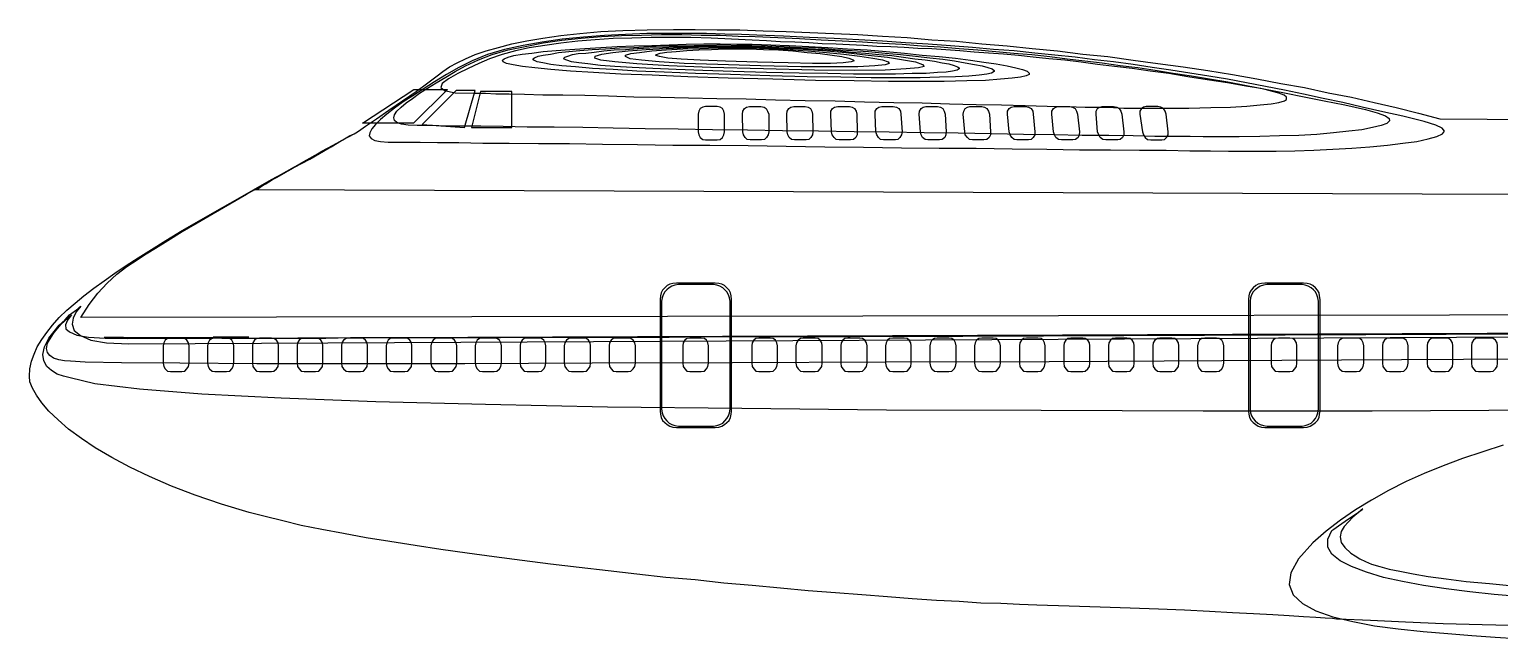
# Model space of a CAD drawing. Extents: x 526 to 2267, y -112 to 246.
# Drawn here: x 812.8 to 885.4, y 16.3 to 46.4 of the extents above; entities that cross this region are included whole.
import ezdxf

# ---------------------------------------------------------------- set-up
doc = ezdxf.new("R2010")
doc.units = 0
doc.header["$MEASUREMENT"] = 0
doc.layers.get('0').update_dxf_attribs({"linetype": 'CONTINUOUS'})

msp = doc.modelspace()

# ---------------------------------------------------------------- linework, layer by layer
at = {"linetype": 'Continuous'}
for points in [[(886.527, 16.933), (884.494, 16.984), (882.563, 17.035), (880.708, 17.111), (878.98, 17.187), (877.379, 17.263), (877.303, 17.263), (877.1, 17.289), (876.744, 17.314), (876.287, 17.339), (875.677, 17.365), (874.965, 17.416), (874.152, 17.467), (873.212, 17.517), (872.17, 17.568), (871.027, 17.644), (869.807, 17.695), (868.511, 17.746), (867.114, 17.797), (865.64, 17.848), (864.115, 17.898), (862.514, 17.949), (861.65, 17.975), (860.736, 18.026), (859.745, 18.051), (858.677, 18.127), (857.559, 18.178), (856.365, 18.254), (855.145, 18.356), (853.875, 18.457), (852.579, 18.559), (851.232, 18.661), (849.86, 18.788), (848.463, 18.915), (847.065, 19.042), (845.642, 19.194), (844.194, 19.321), (842.771, 19.474), (841.348, 19.652), (839.925, 19.804), (838.502, 19.982), (837.104, 20.16), (835.732, 20.338), (834.386, 20.516), (833.09, 20.694), (831.819, 20.897), (830.574, 21.1), (829.405, 21.278), (828.287, 21.481), (827.22, 21.685), (826.204, 21.888), (825.289, 22.117), (824.425, 22.32), (823.637, 22.523), (822.265, 22.93), (820.969, 23.387), (819.8, 23.819), (818.708, 24.302), (817.742, 24.759), (816.853, 25.242), (816.04, 25.725), (815.353, 26.182), (814.718, 26.64), (814.21, 27.097), (813.753, 27.529), (813.397, 27.935), (813.143, 28.317), (812.939, 28.672), (812.812, 28.977), (812.787, 29.257), (812.812, 29.612), (812.889, 29.994), (813.016, 30.349), (813.168, 30.705), (813.397, 31.061), (813.651, 31.417), (813.93, 31.772), (814.261, 32.153), (814.642, 32.509), (815.049, 32.865), (815.48, 33.221), (815.963, 33.602), (816.471, 33.958), (817.005, 34.339), (817.564, 34.72), (818.149, 35.101), (818.809, 35.508), (819.521, 35.965), (820.334, 36.448), (821.172, 36.931), (822.062, 37.439), (822.951, 37.947), (823.84, 38.455), (824.73, 38.963), (825.568, 39.421), (826.331, 39.853), (827.042, 40.259), (827.677, 40.59), (828.185, 40.895), (828.567, 41.098), (828.821, 41.225), (828.897, 41.276), (829.024, 41.352), (829.38, 41.606), (829.913, 41.962), (830.523, 42.394), (831.209, 42.851), (831.87, 43.307), (832.454, 43.739), (832.912, 44.095), (833.191, 44.298), (833.522, 44.527), (833.903, 44.73), (834.309, 44.934), (834.792, 45.137), (835.326, 45.315), (835.936, 45.493), (836.596, 45.671), (837.333, 45.823), (838.121, 45.95), (839.01, 46.077), (839.95, 46.179), (840.992, 46.28), (842.085, 46.331), (843.279, 46.357), (844.575, 46.382), (845.642, 46.382), (846.735, 46.357), (847.853, 46.357), (848.996, 46.306), (850.14, 46.28), (851.309, 46.23), (852.477, 46.179), (853.672, 46.128), (854.891, 46.052), (856.111, 45.976), (857.331, 45.874), (858.55, 45.798), (859.796, 45.671), (861.041, 45.569), (862.286, 45.442), (863.531, 45.315), (864.776, 45.162), (866.021, 45.035), (867.266, 44.857), (868.486, 44.705), (869.731, 44.527), (870.951, 44.349), (872.17, 44.146), (873.364, 43.943), (874.559, 43.714), (875.728, 43.511), (876.896, 43.257), (878.04, 43.028), (879.158, 42.775), (880.251, 42.521), (881.343, 42.241), (882.41, 41.962), (982.675, 41.256)], [(815.328, 32.153), (815.735, 32.789), (816.167, 33.348), (816.624, 33.856), (817.107, 34.288), (817.59, 34.669), (818.098, 34.999), (818.555, 35.304), (819.012, 35.584), (819.622, 35.965), (820.334, 36.397), (821.071, 36.829), (821.858, 37.286), (822.672, 37.769), (823.51, 38.252), (824.323, 38.709), (825.111, 39.167), (825.873, 39.599), (826.585, 39.98), (827.22, 40.361), (827.779, 40.666), (828.262, 40.92), (828.592, 41.123), (828.821, 41.225), (828.897, 41.276), (829.024, 41.352), (829.38, 41.606), (829.913, 41.962), (830.523, 42.394), (831.209, 42.851), (831.87, 43.307), (832.454, 43.739), (832.912, 44.095), (833.191, 44.298), (833.522, 44.527), (833.903, 44.73), (834.309, 44.934), (834.792, 45.137), (835.326, 45.315), (835.936, 45.493), (836.596, 45.671), (837.333, 45.823), (838.121, 45.95), (839.01, 46.077), (839.95, 46.179), (840.992, 46.28), (842.085, 46.331), (843.279, 46.357), (844.575, 46.382), (845.642, 46.382), (846.735, 46.357), (847.853, 46.357), (848.996, 46.306), (850.14, 46.28), (851.309, 46.23), (852.477, 46.179), (853.672, 46.128), (854.891, 46.052), (856.111, 45.976), (857.331, 45.874), (858.55, 45.798), (859.796, 45.671), (861.041, 45.569), (862.286, 45.442), (863.531, 45.315), (864.776, 45.162), (866.021, 45.035), (867.266, 44.857), (868.486, 44.705), (869.731, 44.527), (870.951, 44.349), (872.17, 44.146), (873.364, 43.943), (874.559, 43.714), (875.728, 43.511), (876.896, 43.257), (878.04, 43.028), (879.158, 42.775), (880.251, 42.521), (881.343, 42.241), (882.41, 41.962), (982.675, 41.256)], [(823.917, 38.455), (823.993, 38.481), (824.094, 38.531), (824.196, 38.608), (824.323, 38.684), (824.45, 38.76), (824.603, 38.862), (824.781, 38.963), (825.009, 39.09), (825.873, 39.573), (826.635, 39.98), (827.296, 40.361), (827.855, 40.691), (828.287, 40.945), (828.617, 41.123), (828.821, 41.225), (828.897, 41.276), (829.024, 41.352), (829.38, 41.606), (829.913, 41.962), (830.523, 42.394), (831.209, 42.851), (831.87, 43.307), (832.454, 43.739), (832.912, 44.095), (833.191, 44.298), (833.522, 44.527), (833.903, 44.73), (834.309, 44.934), (834.792, 45.137), (835.326, 45.315), (835.936, 45.493), (836.596, 45.671), (837.333, 45.823), (838.121, 45.95), (839.01, 46.077), (839.95, 46.179), (840.992, 46.28), (842.085, 46.331), (843.279, 46.357), (844.575, 46.382), (845.642, 46.382), (846.735, 46.357), (847.853, 46.357), (848.996, 46.306), (850.14, 46.28), (851.309, 46.23), (852.477, 46.179), (853.672, 46.128), (854.891, 46.052), (856.111, 45.976), (857.331, 45.874), (858.55, 45.798), (859.796, 45.671), (861.041, 45.569), (862.286, 45.442), (863.531, 45.315), (864.776, 45.162), (866.021, 45.035), (867.266, 44.857), (868.486, 44.705), (869.731, 44.527), (870.951, 44.349), (872.17, 44.146), (873.364, 43.943), (874.559, 43.714), (875.728, 43.511), (876.896, 43.257), (878.04, 43.028), (879.158, 42.775), (880.251, 42.521), (881.343, 42.241), (882.41, 41.962), (982.675, 41.256)], [(881.623, 41.835), (880.581, 42.089), (879.59, 42.317), (878.574, 42.546), (877.608, 42.775), (876.642, 42.977), (875.677, 43.18), (874.737, 43.384), (873.796, 43.562), (872.856, 43.739), (871.916, 43.917), (871.001, 44.07), (870.061, 44.222), (869.121, 44.375), (868.206, 44.502), (867.266, 44.654), (866.3, 44.781), (865.36, 44.883), (864.395, 45.01), (863.404, 45.112), (862.413, 45.213), (861.396, 45.315), (860.38, 45.391), (859.338, 45.493), (858.246, 45.569), (857.153, 45.645), (856.035, 45.721), (854.891, 45.798), (853.723, 45.874), (852.503, 45.925), (851.283, 45.976), (850.013, 46.052), (848.691, 46.103), (847.929, 46.128), (847.116, 46.153), (846.201, 46.179), (845.261, 46.179), (844.27, 46.179), (843.254, 46.179), (842.212, 46.128), (841.17, 46.077), (840.128, 46.001), (839.086, 45.899), (838.095, 45.747), (837.155, 45.594), (836.24, 45.391), (835.402, 45.137), (834.64, 44.832), (833.979, 44.502), (833.369, 44.146), (832.785, 43.79), (832.226, 43.435), (831.717, 43.104), (831.235, 42.8), (830.803, 42.495), (830.422, 42.19), (830.117, 41.936), (829.863, 41.682), (829.685, 41.479), (829.583, 41.276), (829.558, 41.123), (829.659, 40.996), (829.837, 40.895), (830.117, 40.844), (830.498, 40.818), (830.828, 40.818), (831.362, 40.818), (832.073, 40.818), (832.937, 40.793), (833.979, 40.793), (835.173, 40.767), (836.469, 40.767), (837.918, 40.742), (839.442, 40.742), (841.068, 40.717), (842.796, 40.691), (844.55, 40.666), (846.379, 40.666), (848.259, 40.64), (850.14, 40.615), (852.045, 40.59), (853.951, 40.564), (855.832, 40.539), (857.686, 40.513), (859.516, 40.513), (861.295, 40.488), (862.997, 40.463), (864.623, 40.437), (866.148, 40.437), (867.571, 40.412), (868.892, 40.412), (870.061, 40.386), (871.078, 40.386), (871.967, 40.361), (872.653, 40.361), (873.161, 40.361), (873.492, 40.361), (874.33, 40.361), (875.245, 40.386), (876.185, 40.412), (877.125, 40.463), (878.065, 40.513), (878.955, 40.59), (879.819, 40.666), (880.581, 40.767), (881.267, 40.844), (881.826, 40.971), (882.258, 41.098), (882.537, 41.225), (882.639, 41.352), (882.512, 41.504), (882.207, 41.657), (881.623, 41.835)], [(871.459, 41.072), (871.179, 41.072), (870.722, 41.072), (870.087, 41.098), (869.299, 41.098), (868.333, 41.098), (867.266, 41.123), (866.072, 41.149), (864.75, 41.149), (863.353, 41.174), (861.854, 41.199), (860.278, 41.225), (858.627, 41.25), (856.95, 41.276), (855.222, 41.301), (853.494, 41.326), (851.741, 41.352), (849.962, 41.377), (848.234, 41.403), (846.506, 41.428), (844.804, 41.454), (843.177, 41.479), (841.602, 41.504), (840.103, 41.53), (838.68, 41.555), (837.358, 41.555), (836.164, 41.581), (835.072, 41.606), (834.131, 41.606), (833.318, 41.606), (832.683, 41.631), (832.2, 41.631), (831.921, 41.631), (831.489, 41.657), (831.158, 41.708), (830.93, 41.784), (830.803, 41.886), (830.777, 42.013), (830.803, 42.165), (830.93, 42.343), (831.133, 42.546), (831.387, 42.749), (831.692, 42.977), (832.048, 43.231), (832.429, 43.485), (832.861, 43.739), (833.344, 44.019), (833.801, 44.298), (834.309, 44.578), (834.945, 44.883), (835.631, 45.137), (836.418, 45.366), (837.257, 45.544), (838.146, 45.721), (839.061, 45.848), (840.027, 45.95), (841.018, 46.026), (842.009, 46.077), (843, 46.103), (843.991, 46.128), (844.981, 46.128), (845.947, 46.103), (846.887, 46.103), (847.777, 46.052), (848.615, 46.026), (849.733, 45.976), (850.8, 45.925), (851.868, 45.874), (852.909, 45.823), (853.9, 45.772), (854.891, 45.696), (855.857, 45.645), (856.823, 45.569), (857.763, 45.518), (858.677, 45.442), (859.592, 45.366), (860.482, 45.289), (861.371, 45.213), (862.26, 45.137), (863.15, 45.035), (864.014, 44.934), (864.878, 44.832), (865.741, 44.73), (866.631, 44.603), (867.495, 44.502), (868.359, 44.375), (869.248, 44.222), (870.137, 44.095), (871.027, 43.943), (871.942, 43.79), (872.856, 43.612), (873.796, 43.435), (874.737, 43.257), (875.702, 43.053), (876.693, 42.851), (877.71, 42.648), (878.726, 42.419), (879.31, 42.267), (879.717, 42.114), (879.895, 41.987), (879.92, 41.86), (879.793, 41.733), (879.514, 41.631), (879.082, 41.53), (878.548, 41.428), (877.913, 41.352), (877.151, 41.276), (876.337, 41.199), (875.448, 41.149), (874.483, 41.123), (873.517, 41.098), (872.501, 41.072), (871.459, 41.072)], [(872.932, 43.562), (871.916, 43.739), (870.925, 43.892), (869.96, 44.044), (869.019, 44.197), (868.105, 44.324), (867.215, 44.451), (866.351, 44.553), (865.513, 44.654), (864.7, 44.756), (863.887, 44.857), (863.099, 44.934), (862.337, 45.01), (861.6, 45.086), (860.863, 45.162), (860.126, 45.213), (859.414, 45.264), (858.703, 45.315), (858.017, 45.366), (857.331, 45.417), (856.645, 45.442), (855.959, 45.493), (855.298, 45.518), (854.612, 45.544), (853.951, 45.594), (853.265, 45.62), (852.604, 45.645), (851.918, 45.671), (851.258, 45.721), (850.572, 45.747), (849.86, 45.772), (849.174, 45.823), (848.463, 45.848), (847.446, 45.899), (846.43, 45.95), (845.439, 45.976), (844.448, 45.976), (843.482, 45.976), (842.517, 45.95), (841.602, 45.925), (840.713, 45.874), (839.849, 45.798), (839.01, 45.696), (838.222, 45.594), (837.46, 45.467), (836.774, 45.315), (836.113, 45.137), (835.504, 44.934), (834.97, 44.705), (834.436, 44.451), (833.928, 44.197), (833.471, 43.943), (833.166, 43.714), (833.09, 43.511), (833.267, 43.358), (833.801, 43.257), (834.741, 43.231), (834.945, 43.231), (835.3, 43.231), (835.808, 43.206), (836.469, 43.206), (837.231, 43.18), (838.121, 43.155), (839.112, 43.155), (840.204, 43.13), (841.373, 43.104), (842.618, 43.053), (843.94, 43.028), (845.312, 43.003), (846.709, 42.977), (848.158, 42.952), (849.606, 42.901), (851.08, 42.876), (852.554, 42.851), (854.002, 42.8), (855.45, 42.775), (856.848, 42.749), (858.195, 42.699), (859.516, 42.673), (860.761, 42.648), (861.93, 42.622), (863.023, 42.597), (864.014, 42.572), (864.903, 42.546), (865.665, 42.546), (866.3, 42.521), (866.809, 42.495), (867.164, 42.495), (867.368, 42.495), (868.765, 42.495), (870.01, 42.495), (871.103, 42.521), (872.069, 42.546), (872.882, 42.597), (873.542, 42.648), (874.076, 42.699), (874.457, 42.775), (874.737, 42.851), (874.838, 42.926), (874.838, 43.028), (874.711, 43.13), (874.457, 43.231), (874.076, 43.333), (873.568, 43.46), (872.932, 43.562)], [(848.463, 45.645), (849.377, 45.62), (850.292, 45.594), (851.258, 45.544), (852.198, 45.493), (853.164, 45.417), (854.129, 45.366), (855.069, 45.289), (855.984, 45.213), (856.848, 45.112), (857.686, 45.035), (858.5, 44.959), (859.237, 44.857), (859.897, 44.756), (860.507, 44.68), (861.041, 44.578), (861.473, 44.476), (861.803, 44.4), (862.032, 44.324), (862.133, 44.222), (862.133, 44.146), (861.981, 44.095), (861.701, 44.019), (861.295, 43.968), (860.71, 43.917), (859.973, 43.866), (859.059, 43.841), (857.941, 43.816), (856.67, 43.816), (855.196, 43.816), (853.494, 43.841), (851.588, 43.866), (849.479, 43.917), (847.268, 43.968), (845.286, 44.044), (843.533, 44.121), (841.983, 44.171), (840.636, 44.248), (839.493, 44.324), (838.527, 44.4), (837.74, 44.476), (837.13, 44.553), (836.672, 44.629), (836.342, 44.705), (836.164, 44.781), (836.139, 44.857), (836.215, 44.934), (836.418, 45.01), (836.698, 45.086), (837.104, 45.162), (837.587, 45.213), (838.146, 45.289), (838.781, 45.34), (839.468, 45.391), (840.204, 45.442), (840.992, 45.493), (841.805, 45.544), (842.644, 45.569), (843.508, 45.594), (844.372, 45.62), (845.21, 45.645), (846.074, 45.671), (846.887, 45.671), (847.7, 45.645), (848.463, 45.645)], [(848.463, 45.645), (849.377, 45.62), (850.292, 45.594), (851.258, 45.544), (852.198, 45.493), (853.164, 45.417), (854.129, 45.366), (855.069, 45.289), (855.984, 45.213), (856.848, 45.112), (857.686, 45.035), (858.5, 44.959), (859.237, 44.857), (859.897, 44.756), (860.507, 44.68), (861.041, 44.578), (861.473, 44.476), (861.803, 44.4), (862.032, 44.324), (862.133, 44.222), (862.133, 44.146), (861.981, 44.095), (861.701, 44.019), (861.295, 43.968), (860.71, 43.917), (859.973, 43.866), (859.059, 43.841), (857.941, 43.816), (856.67, 43.816), (855.196, 43.816), (853.494, 43.841), (851.588, 43.866), (849.479, 43.917), (847.268, 43.968), (845.286, 44.044), (843.533, 44.121), (841.983, 44.171), (840.636, 44.248), (839.493, 44.324), (838.527, 44.4), (837.74, 44.476), (837.13, 44.553), (836.672, 44.629), (836.342, 44.705), (836.164, 44.781), (836.139, 44.857), (836.215, 44.934), (836.418, 45.01), (836.698, 45.086), (837.104, 45.162), (837.587, 45.213), (838.146, 45.289), (838.781, 45.34), (839.468, 45.391), (840.204, 45.442), (840.992, 45.493), (841.805, 45.544), (842.644, 45.569), (843.508, 45.594), (844.372, 45.62), (845.21, 45.645), (846.074, 45.671), (846.887, 45.671), (847.7, 45.645), (848.463, 45.645)], [(849.327, 44.095), (847.395, 44.146), (845.668, 44.197), (844.118, 44.273), (842.771, 44.324), (841.602, 44.4), (840.586, 44.451), (839.747, 44.527), (839.061, 44.578), (838.527, 44.654), (838.121, 44.73), (837.841, 44.781), (837.689, 44.857), (837.638, 44.934), (837.714, 44.985), (837.892, 45.061), (838.146, 45.112), (838.502, 45.162), (838.909, 45.239), (839.417, 45.289), (839.95, 45.34), (840.56, 45.391), (841.221, 45.417), (841.907, 45.467), (842.618, 45.493), (843.355, 45.544), (844.092, 45.569), (844.854, 45.569), (845.591, 45.594), (846.354, 45.594), (847.065, 45.62), (847.777, 45.594), (848.437, 45.594), (849.225, 45.569), (850.038, 45.544), (850.877, 45.493), (851.715, 45.467), (852.554, 45.391), (853.392, 45.34), (854.205, 45.289), (855.018, 45.213), (855.781, 45.137), (856.518, 45.061), (857.229, 44.985), (857.864, 44.908), (858.449, 44.832), (858.982, 44.73), (859.44, 44.654), (859.821, 44.578), (860.1, 44.502), (860.304, 44.426), (860.405, 44.349), (860.405, 44.298), (860.278, 44.222), (860.05, 44.171), (859.668, 44.121), (859.16, 44.07), (858.5, 44.044), (857.712, 44.019), (856.746, 43.994), (855.628, 43.994), (854.332, 43.994), (852.833, 44.019), (851.182, 44.044), (849.327, 44.095)], [(849.174, 44.248), (847.522, 44.298), (846.023, 44.349), (844.702, 44.4), (843.559, 44.451), (842.542, 44.502), (841.678, 44.553), (840.967, 44.603), (840.357, 44.68), (839.899, 44.73), (839.544, 44.781), (839.315, 44.857), (839.188, 44.908), (839.163, 44.959), (839.213, 45.01), (839.366, 45.061), (839.595, 45.137), (839.874, 45.188), (840.255, 45.213), (840.662, 45.264), (841.145, 45.315), (841.653, 45.366), (842.212, 45.391), (842.796, 45.442), (843.406, 45.467), (844.041, 45.493), (844.677, 45.518), (845.337, 45.518), (845.972, 45.544), (846.608, 45.544), (847.243, 45.544), (847.853, 45.544), (848.412, 45.544), (849.098, 45.518), (849.784, 45.493), (850.495, 45.467), (851.232, 45.417), (851.944, 45.391), (852.655, 45.34), (853.367, 45.264), (854.053, 45.213), (854.714, 45.137), (855.349, 45.086), (855.933, 45.01), (856.492, 44.934), (857, 44.883), (857.458, 44.807), (857.839, 44.73), (858.169, 44.68), (858.423, 44.603), (858.601, 44.527), (858.677, 44.476), (858.677, 44.426), (858.576, 44.375), (858.347, 44.324), (858.042, 44.273), (857.61, 44.248), (857.051, 44.197), (856.365, 44.197), (855.527, 44.171), (854.561, 44.171), (853.468, 44.171), (852.198, 44.197), (850.775, 44.222), (849.174, 44.248)], [(849.022, 44.426), (846.404, 44.502), (844.346, 44.578), (842.771, 44.68), (841.678, 44.781), (840.992, 44.857), (840.687, 44.959), (840.713, 45.061), (841.043, 45.162), (841.577, 45.239), (842.339, 45.315), (843.228, 45.391), (844.219, 45.442), (845.286, 45.493), (846.354, 45.518), (847.421, 45.518), (848.386, 45.518), (849.53, 45.467), (850.724, 45.417), (851.944, 45.34), (853.087, 45.239), (854.18, 45.112), (855.145, 45.01), (855.933, 44.883), (856.518, 44.781), (856.873, 44.654), (856.95, 44.553), (856.67, 44.476), (856.06, 44.426), (855.018, 44.375), (853.519, 44.349), (851.537, 44.375), (849.022, 44.426)], [(848.869, 44.578), (846.76, 44.654), (845.109, 44.705), (843.863, 44.781), (843, 44.857), (842.44, 44.934), (842.212, 45.035), (842.212, 45.112), (842.466, 45.188), (842.898, 45.239), (843.508, 45.315), (844.219, 45.366), (845.032, 45.417), (845.871, 45.442), (846.735, 45.467), (847.573, 45.467), (848.361, 45.467), (849.276, 45.442), (850.241, 45.391), (851.207, 45.315), (852.122, 45.239), (852.986, 45.162), (853.773, 45.061), (854.409, 44.959), (854.891, 44.883), (855.171, 44.781), (855.222, 44.705), (855.018, 44.629), (854.51, 44.578), (853.672, 44.527), (852.477, 44.527), (850.877, 44.527), (848.869, 44.578)], [(848.336, 45.417), (849.022, 45.391), (849.759, 45.366), (850.47, 45.315), (851.182, 45.239), (851.817, 45.188), (852.401, 45.112), (852.884, 45.035), (853.24, 44.959), (853.443, 44.883), (853.494, 44.832), (853.341, 44.781), (852.96, 44.73), (852.325, 44.705), (851.436, 44.705), (850.241, 44.73), (848.717, 44.756), (847.141, 44.807), (845.896, 44.857), (844.956, 44.908), (844.295, 44.959), (843.889, 45.035), (843.711, 45.086), (843.736, 45.137), (843.914, 45.213), (844.245, 45.264), (844.702, 45.289), (845.236, 45.34), (845.82, 45.366), (846.455, 45.391), (847.116, 45.417), (847.751, 45.417), (848.336, 45.417)], [(831.768, 43.409), (833.42, 43.409), (831.743, 41.758), (829.227, 41.758), (831.768, 43.409)], [(833.852, 43.358), (832.175, 41.682), (834.258, 41.53), (834.792, 43.358), (833.852, 43.358)], [(835.046, 43.307), (834.614, 41.53), (836.596, 41.53), (836.596, 43.307), (835.046, 43.307)], [(846.735, 40.92), (846.887, 40.945), (846.989, 41.047), (847.065, 41.174), (847.091, 41.326), (847.091, 42.19), (847.065, 42.343), (846.989, 42.47), (846.887, 42.546), (846.735, 42.572), (846.15, 42.572), (846.023, 42.546), (845.896, 42.47), (845.82, 42.343), (845.795, 42.19), (845.795, 41.326), (845.82, 41.174), (845.896, 41.047), (846.023, 40.945), (846.15, 40.92), (846.735, 40.92)], [(849.276, 41.326), (849.25, 41.174), (849.174, 41.047), (849.073, 40.945), (848.92, 40.92), (848.361, 40.92), (848.209, 40.945), (848.107, 41.047), (848.031, 41.174), (848.005, 41.326), (847.98, 42.19), (848.005, 42.343), (848.082, 42.47), (848.183, 42.546), (848.336, 42.572), (848.895, 42.572), (849.047, 42.546), (849.149, 42.47), (849.225, 42.343), (849.276, 42.19), (849.276, 41.326)], [(851.461, 41.326), (851.436, 41.174), (851.359, 41.047), (851.258, 40.945), (851.131, 40.92), (850.546, 40.92), (850.394, 40.945), (850.292, 41.047), (850.216, 41.174), (850.191, 41.326), (850.165, 42.19), (850.191, 42.343), (850.267, 42.47), (850.368, 42.546), (850.521, 42.572), (851.08, 42.572), (851.232, 42.546), (851.334, 42.47), (851.41, 42.343), (851.436, 42.19), (851.461, 41.326)], [(853.646, 41.326), (853.646, 41.174), (853.57, 41.047), (853.468, 40.945), (853.316, 40.92), (852.757, 40.92), (852.604, 40.945), (852.503, 41.047), (852.401, 41.174), (852.376, 41.326), (852.35, 42.19), (852.35, 42.343), (852.427, 42.47), (852.528, 42.546), (852.681, 42.572), (853.265, 42.572), (853.392, 42.546), (853.519, 42.47), (853.595, 42.343), (853.621, 42.19), (853.646, 41.326)], [(855.857, 41.326), (855.832, 41.174), (855.755, 41.047), (855.654, 40.945), (855.527, 40.92), (854.942, 40.92), (854.79, 40.945), (854.688, 41.047), (854.612, 41.174), (854.561, 41.326), (854.536, 42.19), (854.536, 42.343), (854.612, 42.47), (854.714, 42.546), (854.866, 42.572), (855.425, 42.572), (855.577, 42.546), (855.705, 42.47), (855.781, 42.343), (855.806, 42.19), (855.857, 41.326)], [(858.042, 41.326), (858.017, 41.174), (857.966, 41.047), (857.839, 40.945), (857.712, 40.92), (857.127, 40.92), (857, 40.945), (856.873, 41.047), (856.797, 41.174), (856.772, 41.326), (856.696, 42.19), (856.721, 42.343), (856.797, 42.47), (856.899, 42.546), (857.026, 42.572), (857.61, 42.572), (857.763, 42.546), (857.864, 42.47), (857.941, 42.343), (857.991, 42.19), (858.042, 41.326)], [(860.227, 41.326), (860.227, 41.174), (860.151, 41.047), (860.05, 40.945), (859.897, 40.92), (859.338, 40.92), (859.186, 40.945), (859.084, 41.047), (858.982, 41.174), (858.957, 41.326), (858.881, 42.19), (858.906, 42.343), (858.982, 42.47), (859.084, 42.546), (859.211, 42.572), (859.796, 42.572), (859.923, 42.546), (860.05, 42.47), (860.126, 42.343), (860.177, 42.19), (860.227, 41.326)], [(862.413, 41.326), (862.413, 41.174), (862.337, 41.047), (862.235, 40.945), (862.108, 40.92), (861.523, 40.92), (861.396, 40.945), (861.269, 41.047), (861.193, 41.174), (861.142, 41.326), (861.066, 42.19), (861.066, 42.343), (861.142, 42.47), (861.244, 42.546), (861.396, 42.572), (861.955, 42.572), (862.108, 42.546), (862.235, 42.47), (862.311, 42.343), (862.337, 42.19), (862.413, 41.326)], [(864.623, 41.326), (864.598, 41.174), (864.547, 41.047), (864.42, 40.945), (864.293, 40.92), (863.734, 40.92), (863.582, 40.945), (863.455, 41.047), (863.378, 41.174), (863.328, 41.326), (863.251, 42.19), (863.251, 42.343), (863.328, 42.47), (863.429, 42.546), (863.556, 42.572), (864.141, 42.572), (864.268, 42.546), (864.395, 42.47), (864.471, 42.343), (864.522, 42.19), (864.623, 41.326)], [(866.809, 41.326), (866.809, 41.174), (866.732, 41.047), (866.631, 40.945), (866.504, 40.92), (865.919, 40.92), (865.767, 40.945), (865.64, 41.047), (865.564, 41.174), (865.513, 41.326), (865.437, 42.19), (865.437, 42.343), (865.513, 42.47), (865.614, 42.546), (865.741, 42.572), (866.3, 42.572), (866.453, 42.546), (866.58, 42.47), (866.656, 42.343), (866.707, 42.19), (866.809, 41.326)], [(868.689, 40.92), (868.816, 40.945), (868.918, 41.047), (868.994, 41.174), (868.994, 41.326), (868.892, 42.19), (868.841, 42.343), (868.765, 42.47), (868.638, 42.546), (868.486, 42.572), (867.901, 42.572), (867.774, 42.546), (867.673, 42.47), (867.596, 42.343), (867.596, 42.19), (867.723, 41.326), (867.774, 41.174), (867.85, 41.047), (867.978, 40.945), (868.13, 40.92), (868.689, 40.92)], [(965.754, 37.927), (823.917, 38.455)], [(847.446, 30.044), (847.446, 33.043), (847.421, 33.221), (847.395, 33.373), (847.319, 33.5), (847.218, 33.627), (847.091, 33.729), (846.963, 33.805), (846.811, 33.831), (846.633, 33.856), (844.727, 33.856), (844.55, 33.831), (844.397, 33.805), (844.27, 33.729), (844.143, 33.627), (844.041, 33.5), (843.965, 33.373), (843.94, 33.221), (843.914, 33.043), (843.914, 30.044)], [(847.37, 30.044), (847.37, 32.967), (847.345, 33.119), (847.294, 33.272), (847.218, 33.424), (847.116, 33.526), (847.014, 33.627), (846.862, 33.703), (846.709, 33.754), (846.557, 33.78), (844.829, 33.78), (844.651, 33.754), (844.499, 33.703), (844.372, 33.627), (844.245, 33.526), (844.143, 33.424), (844.067, 33.272), (844.016, 33.119), (843.991, 32.967), (843.991, 29.994)], [(876.49, 30.044), (876.49, 33.043), (876.464, 33.221), (876.439, 33.373), (876.363, 33.5), (876.261, 33.627), (876.134, 33.729), (876.007, 33.805), (875.855, 33.831), (875.677, 33.856), (873.771, 33.856), (873.593, 33.831), (873.441, 33.805), (873.314, 33.729), (873.187, 33.627), (873.085, 33.5), (873.009, 33.373), (872.983, 33.221), (872.958, 33.043), (872.958, 30.044)], [(876.414, 30.044), (876.414, 32.967), (876.388, 33.119), (876.337, 33.272), (876.261, 33.424), (876.16, 33.526), (876.058, 33.627), (875.905, 33.703), (875.753, 33.754), (875.601, 33.78), (873.873, 33.78), (873.695, 33.754), (873.542, 33.703), (873.415, 33.627), (873.288, 33.526), (873.187, 33.424), (873.11, 33.272), (873.06, 33.119), (873.034, 32.967), (873.034, 29.994)], [(887.696, 27.58), (879.056, 27.529), (870.722, 27.529), (862.718, 27.554), (855.095, 27.58), (847.954, 27.656), (841.322, 27.732), (835.3, 27.859), (829.888, 27.986), (825.213, 28.164), (821.299, 28.367), (818.225, 28.621), (816.014, 28.876), (814.794, 29.181), (814.464, 29.257), (814.159, 29.358), (813.88, 29.536), (813.651, 29.74), (813.499, 30.019), (813.448, 30.324), (813.524, 30.705), (813.753, 31.137), (814.007, 31.467), (814.261, 31.772), (814.54, 32.026), (814.769, 32.281), (814.998, 32.458), (815.176, 32.585), (815.277, 32.687), (815.328, 32.713)], [(815.328, 32.713), (815.099, 32.433), (814.947, 32.128), (814.896, 31.823), (814.998, 31.518), (815.303, 31.264), (815.811, 31.035), (816.599, 30.908), (817.691, 30.858), (925.827, 31.4)], [(889.703, 30.121), (880.505, 30.07), (871.637, 30.019), (863.124, 29.968), (855.044, 29.943), (847.497, 29.917), (840.56, 29.892), (834.284, 29.867), (828.745, 29.867), (824.018, 29.867), (820.207, 29.892), (817.335, 29.917), (815.531, 29.943), (814.82, 29.994), (814.515, 30.019), (814.235, 30.07), (813.981, 30.146), (813.803, 30.273), (813.676, 30.426), (813.626, 30.629), (813.676, 30.883), (813.854, 31.188), (814.007, 31.417), (814.185, 31.62), (814.362, 31.823), (814.515, 31.976), (814.667, 32.103), (814.769, 32.204), (814.845, 32.255), (814.871, 32.281)], [(814.871, 32.281), (814.667, 32.026), (814.566, 31.798), (814.591, 31.594), (814.769, 31.442), (815.125, 31.29), (815.709, 31.188), (816.522, 31.137), (817.64, 31.112), (926.68, 31.551)], [(931.139, 32.354), (815.328, 32.153)], [(822.773, 31.137), (822.926, 31.137), (823.281, 31.137), (823.79, 31.137), (824.476, 31.137), (825.34, 31.137), (826.305, 31.137), (827.423, 31.137), (828.643, 31.162), (829.964, 31.162), (831.387, 31.162), (832.886, 31.162), (834.436, 31.162), (836.037, 31.162), (837.689, 31.188), (839.34, 31.188), (841.018, 31.188), (842.695, 31.188), (844.372, 31.188), (845.998, 31.213), (847.599, 31.213), (849.123, 31.213), (850.597, 31.213), (851.995, 31.213), (853.291, 31.213), (854.485, 31.239), (855.577, 31.239), (856.518, 31.239), (857.331, 31.239), (857.966, 31.239), (858.449, 31.239), (858.754, 31.239), (858.855, 31.239), (926.456, 31.512)], [(817.437, 31.162), (817.412, 31.162), (817.31, 31.162), (817.183, 31.162), (817.03, 31.162), (816.878, 31.162), (816.7, 31.162), (816.573, 31.162), (816.471, 31.162)], [(817.259, 31.162), (817.361, 31.162), (817.513, 31.162), (817.691, 31.162), (817.869, 31.162), (818.047, 31.162), (818.199, 31.162), (818.301, 31.162), (818.326, 31.162)], [(818.021, 31.162), (818.123, 31.162), (818.301, 31.162), (818.479, 31.162), (818.682, 31.162), (818.885, 31.162), (819.038, 31.162), (819.14, 31.162), (819.19, 31.162)], [(818.784, 31.162), (818.911, 31.162), (819.089, 31.162), (819.292, 31.162), (819.521, 31.162), (819.724, 31.162), (819.902, 31.162), (820.029, 31.162), (820.08, 31.162)], [(820.308, 29.485), (820.461, 29.511), (820.562, 29.612), (820.639, 29.74), (820.664, 29.892), (820.664, 30.756), (820.639, 30.908), (820.562, 31.035), (820.461, 31.112), (820.308, 31.137), (819.749, 31.137), (819.597, 31.112), (819.495, 31.035), (819.419, 30.908), (819.394, 30.756), (819.394, 29.892), (819.419, 29.74), (819.495, 29.612), (819.597, 29.511), (819.749, 29.485), (820.308, 29.485)], [(819.546, 31.162), (819.673, 31.162), (819.876, 31.162), (820.105, 31.162), (820.359, 31.162), (820.588, 31.137), (820.791, 31.137), (820.918, 31.137), (820.969, 31.137)], [(820.308, 31.162), (820.461, 31.162), (820.664, 31.162), (820.918, 31.162), (821.172, 31.162), (821.426, 31.137), (821.63, 31.137), (821.782, 31.137), (821.833, 31.137)], [(821.096, 31.162), (821.249, 31.162), (821.477, 31.162), (821.731, 31.162), (822.011, 31.162), (822.29, 31.137), (822.519, 31.137), (822.672, 31.137), (822.722, 31.137)], [(822.519, 29.485), (822.672, 29.511), (822.773, 29.612), (822.849, 29.74), (822.875, 29.892), (822.875, 30.756), (822.849, 30.908), (822.773, 31.035), (822.672, 31.112), (822.519, 31.137), (821.935, 31.137), (821.808, 31.112), (821.681, 31.035), (821.604, 30.908), (821.579, 30.756), (821.579, 29.892), (821.604, 29.74), (821.681, 29.612), (821.808, 29.511), (821.935, 29.485), (822.519, 29.485)], [(823.612, 31.188), (823.561, 31.188), (823.383, 31.188), (823.129, 31.188), (822.849, 31.188), (822.544, 31.188), (822.265, 31.188), (822.011, 31.188), (821.858, 31.188)], [(824.73, 29.485), (824.857, 29.511), (824.984, 29.612), (825.06, 29.74), (825.085, 29.892), (825.085, 30.756), (825.06, 30.908), (824.984, 31.035), (824.857, 31.112), (824.73, 31.137), (824.145, 31.137), (823.993, 31.112), (823.891, 31.035), (823.815, 30.908), (823.79, 30.756), (823.79, 29.892), (823.815, 29.74), (823.891, 29.612), (823.993, 29.511), (824.145, 29.485), (824.73, 29.485)], [(826.915, 29.485), (827.067, 29.511), (827.169, 29.612), (827.245, 29.74), (827.271, 29.892), (827.271, 30.756), (827.245, 30.908), (827.169, 31.035), (827.067, 31.112), (826.915, 31.137), (826.356, 31.137), (826.204, 31.112), (826.102, 31.035), (826.026, 30.908), (826, 30.756), (826, 29.892), (826.026, 29.74), (826.102, 29.612), (826.204, 29.511), (826.356, 29.485), (826.915, 29.485)], [(829.126, 29.485), (829.278, 29.511), (829.38, 29.612), (829.456, 29.74), (829.481, 29.892), (829.481, 30.756), (829.456, 30.908), (829.38, 31.035), (829.278, 31.112), (829.126, 31.137), (828.541, 31.137), (828.414, 31.112), (828.287, 31.035), (828.211, 30.908), (828.185, 30.756), (828.185, 29.892), (828.211, 29.74), (828.287, 29.612), (828.414, 29.511), (828.541, 29.485), (829.126, 29.485)], [(831.311, 29.485), (831.463, 29.511), (831.565, 29.612), (831.641, 29.74), (831.667, 29.892), (831.667, 30.756), (831.641, 30.908), (831.565, 31.035), (831.463, 31.112), (831.311, 31.137), (830.752, 31.137), (830.599, 31.112), (830.498, 31.035), (830.422, 30.908), (830.396, 30.756), (830.396, 29.892), (830.422, 29.74), (830.498, 29.612), (830.599, 29.511), (830.752, 29.485), (831.311, 29.485)], [(833.522, 29.485), (833.674, 29.511), (833.776, 29.612), (833.852, 29.74), (833.877, 29.892), (833.877, 30.756), (833.852, 30.908), (833.776, 31.035), (833.674, 31.112), (833.522, 31.137), (832.963, 31.137), (832.81, 31.112), (832.708, 31.035), (832.632, 30.908), (832.607, 30.756), (832.607, 29.892), (832.632, 29.74), (832.708, 29.612), (832.81, 29.511), (832.963, 29.485), (833.522, 29.485)], [(835.732, 29.485), (835.859, 29.511), (835.986, 29.612), (836.063, 29.74), (836.088, 29.892), (836.088, 30.756), (836.063, 30.908), (835.986, 31.035), (835.859, 31.112), (835.732, 31.137), (835.148, 31.137), (834.995, 31.112), (834.894, 31.035), (834.817, 30.908), (834.792, 30.756), (834.792, 29.892), (834.817, 29.74), (834.894, 29.612), (834.995, 29.511), (835.148, 29.485), (835.732, 29.485)], [(837.918, 29.485), (838.07, 29.511), (838.172, 29.612), (838.248, 29.74), (838.273, 29.892), (838.273, 30.756), (838.248, 30.908), (838.172, 31.035), (838.07, 31.112), (837.918, 31.137), (837.358, 31.137), (837.206, 31.112), (837.104, 31.035), (837.028, 30.908), (837.003, 30.756), (837.003, 29.892), (837.028, 29.74), (837.104, 29.612), (837.206, 29.511), (837.358, 29.485), (837.918, 29.485)], [(840.128, 29.485), (840.281, 29.511), (840.382, 29.612), (840.459, 29.74), (840.484, 29.892), (840.484, 30.756), (840.459, 30.908), (840.382, 31.035), (840.281, 31.112), (840.128, 31.137), (839.544, 31.137), (839.417, 31.112), (839.29, 31.035), (839.213, 30.908), (839.188, 30.756), (839.188, 29.892), (839.213, 29.74), (839.29, 29.612), (839.417, 29.511), (839.544, 29.485), (840.128, 29.485)], [(842.339, 29.485), (842.466, 29.511), (842.593, 29.612), (842.669, 29.74), (842.695, 29.892), (842.695, 30.756), (842.669, 30.908), (842.593, 31.035), (842.466, 31.112), (842.339, 31.137), (841.754, 31.137), (841.602, 31.112), (841.5, 31.035), (841.424, 30.908), (841.399, 30.756), (841.399, 29.892), (841.424, 29.74), (841.5, 29.612), (841.602, 29.511), (841.754, 29.485), (842.339, 29.485)], [(845.947, 29.485), (846.1, 29.511), (846.201, 29.612), (846.277, 29.74), (846.303, 29.892), (846.303, 30.756), (846.277, 30.908), (846.201, 31.035), (846.1, 31.112), (845.947, 31.137), (845.388, 31.137), (845.236, 31.112), (845.134, 31.035), (845.058, 30.908), (845.032, 30.756), (845.032, 29.892), (845.058, 29.74), (845.134, 29.612), (845.236, 29.511), (845.388, 29.485), (845.947, 29.485)], [(849.352, 29.485), (849.504, 29.511), (849.606, 29.612), (849.682, 29.74), (849.708, 29.892), (849.708, 30.756), (849.682, 30.908), (849.606, 31.035), (849.504, 31.112), (849.352, 31.137), (848.793, 31.137), (848.641, 31.112), (848.539, 31.035), (848.463, 30.908), (848.437, 30.756), (848.437, 29.892), (848.463, 29.74), (848.539, 29.612), (848.641, 29.511), (848.793, 29.485), (849.352, 29.485)], [(851.563, 29.485), (851.715, 29.511), (851.817, 29.612), (851.893, 29.74), (851.918, 29.892), (851.918, 30.756), (851.893, 30.908), (851.817, 31.035), (851.715, 31.112), (851.563, 31.137), (850.978, 31.137), (850.851, 31.112), (850.724, 31.035), (850.648, 30.908), (850.623, 30.756), (850.623, 29.892), (850.648, 29.74), (850.724, 29.612), (850.851, 29.511), (850.978, 29.485), (851.563, 29.485)], [(853.773, 29.485), (853.9, 29.511), (854.027, 29.612), (854.104, 29.74), (854.129, 29.892), (854.129, 30.756), (854.104, 30.908), (854.027, 31.035), (853.9, 31.112), (853.773, 31.137), (853.189, 31.137), (853.036, 31.112), (852.935, 31.035), (852.859, 30.908), (852.833, 30.756), (852.833, 29.892), (852.859, 29.74), (852.935, 29.612), (853.036, 29.511), (853.189, 29.485), (853.773, 29.485)], [(855.959, 29.485), (856.111, 29.511), (856.213, 29.612), (856.289, 29.74), (856.314, 29.892), (856.314, 30.756), (856.289, 30.908), (856.213, 31.035), (856.111, 31.112), (855.959, 31.137), (855.4, 31.137), (855.247, 31.112), (855.145, 31.035), (855.069, 30.908), (855.044, 30.756), (855.044, 29.892), (855.069, 29.74), (855.145, 29.612), (855.247, 29.511), (855.4, 29.485), (855.959, 29.485)], [(858.169, 29.485), (858.322, 29.511), (858.423, 29.612), (858.5, 29.74), (858.525, 29.892), (858.525, 30.756), (858.5, 30.908), (858.423, 31.035), (858.322, 31.112), (858.169, 31.137), (857.585, 31.137), (857.458, 31.112), (857.331, 31.035), (857.255, 30.908), (857.229, 30.756), (857.229, 29.892), (857.255, 29.74), (857.331, 29.612), (857.458, 29.511), (857.585, 29.485), (858.169, 29.485)], [(860.355, 29.485), (860.507, 29.511), (860.609, 29.612), (860.685, 29.74), (860.71, 29.892), (860.71, 30.756), (860.685, 30.908), (860.609, 31.035), (860.507, 31.112), (860.355, 31.137), (859.796, 31.137), (859.643, 31.112), (859.541, 31.035), (859.465, 30.908), (859.44, 30.756), (859.44, 29.892), (859.465, 29.74), (859.541, 29.612), (859.643, 29.511), (859.796, 29.485), (860.355, 29.485)], [(862.565, 29.485), (862.718, 29.511), (862.819, 29.612), (862.896, 29.74), (862.921, 29.892), (862.921, 30.756), (862.896, 30.908), (862.819, 31.035), (862.718, 31.112), (862.565, 31.137), (862.006, 31.137), (861.854, 31.112), (861.752, 31.035), (861.676, 30.908), (861.65, 30.756), (861.65, 29.892), (861.676, 29.74), (861.752, 29.612), (861.854, 29.511), (862.006, 29.485), (862.565, 29.485)], [(864.776, 29.485), (864.903, 29.511), (865.03, 29.612), (865.106, 29.74), (865.132, 29.892), (865.132, 30.756), (865.106, 30.908), (865.03, 31.035), (864.903, 31.112), (864.776, 31.137), (864.191, 31.137), (864.039, 31.112), (863.937, 31.035), (863.861, 30.908), (863.836, 30.756), (863.836, 29.892), (863.861, 29.74), (863.937, 29.612), (864.039, 29.511), (864.191, 29.485), (864.776, 29.485)], [(866.961, 29.485), (867.114, 29.511), (867.215, 29.612), (867.291, 29.74), (867.317, 29.892), (867.317, 30.756), (867.291, 30.908), (867.215, 31.035), (867.114, 31.112), (866.961, 31.137), (866.402, 31.137), (866.25, 31.112), (866.148, 31.035), (866.072, 30.908), (866.046, 30.756), (866.046, 29.892), (866.072, 29.74), (866.148, 29.612), (866.25, 29.511), (866.402, 29.485), (866.961, 29.485)], [(869.172, 29.485), (869.324, 29.511), (869.426, 29.612), (869.502, 29.74), (869.528, 29.892), (869.528, 30.756), (869.502, 30.908), (869.426, 31.035), (869.324, 31.112), (869.172, 31.137), (868.587, 31.137), (868.46, 31.112), (868.333, 31.035), (868.257, 30.908), (868.232, 30.756), (868.232, 29.892), (868.257, 29.74), (868.333, 29.612), (868.46, 29.511), (868.587, 29.485), (869.172, 29.485)], [(871.382, 29.485), (871.51, 29.511), (871.637, 29.612), (871.713, 29.74), (871.738, 29.892), (871.738, 30.756), (871.713, 30.908), (871.637, 31.035), (871.51, 31.112), (871.382, 31.137), (870.798, 31.137), (870.646, 31.112), (870.544, 31.035), (870.468, 30.908), (870.442, 30.756), (870.442, 29.892), (870.468, 29.74), (870.544, 29.612), (870.646, 29.511), (870.798, 29.485), (871.382, 29.485)], [(874.991, 29.485), (875.143, 29.511), (875.245, 29.612), (875.321, 29.74), (875.346, 29.892), (875.346, 30.756), (875.321, 30.908), (875.245, 31.035), (875.143, 31.112), (874.991, 31.137), (874.432, 31.137), (874.279, 31.112), (874.178, 31.035), (874.101, 30.908), (874.076, 30.756), (874.076, 29.892), (874.101, 29.74), (874.178, 29.612), (874.279, 29.511), (874.432, 29.485), (874.991, 29.485)], [(878.294, 29.485), (878.446, 29.511), (878.548, 29.612), (878.624, 29.74), (878.65, 29.892), (878.65, 30.756), (878.624, 30.908), (878.548, 31.035), (878.446, 31.112), (878.294, 31.137), (877.71, 31.137), (877.583, 31.112), (877.455, 31.035), (877.379, 30.908), (877.354, 30.756), (877.354, 29.892), (877.379, 29.74), (877.455, 29.612), (877.583, 29.511), (877.71, 29.485), (878.294, 29.485)], [(880.479, 29.485), (880.632, 29.511), (880.733, 29.612), (880.81, 29.74), (880.835, 29.892), (880.835, 30.756), (880.81, 30.908), (880.733, 31.035), (880.632, 31.112), (880.479, 31.137), (879.92, 31.137), (879.768, 31.112), (879.666, 31.035), (879.59, 30.908), (879.565, 30.756), (879.565, 29.892), (879.59, 29.74), (879.666, 29.612), (879.768, 29.511), (879.92, 29.485), (880.479, 29.485)], [(882.69, 29.485), (882.842, 29.511), (882.944, 29.612), (883.02, 29.74), (883.046, 29.892), (883.046, 30.756), (883.02, 30.908), (882.944, 31.035), (882.842, 31.112), (882.69, 31.137), (882.131, 31.137), (881.978, 31.112), (881.877, 31.035), (881.801, 30.908), (881.775, 30.756), (881.775, 29.892), (881.801, 29.74), (881.877, 29.612), (881.978, 29.511), (882.131, 29.485), (882.69, 29.485)], [(884.901, 29.485), (885.028, 29.511), (885.155, 29.612), (885.231, 29.74), (885.256, 29.892), (885.256, 30.756), (885.231, 30.908), (885.155, 31.035), (885.028, 31.112), (884.901, 31.137), (884.316, 31.137), (884.164, 31.112), (884.062, 31.035), (883.986, 30.908), (883.96, 30.756), (883.96, 29.892), (883.986, 29.74), (884.062, 29.612), (884.164, 29.511), (884.316, 29.485), (884.901, 29.485)], [(843.914, 30.044), (843.914, 27.529), (843.94, 27.376), (843.965, 27.224), (844.041, 27.071), (844.143, 26.97), (844.27, 26.868), (844.397, 26.792), (844.55, 26.741), (844.727, 26.716), (846.633, 26.716), (846.811, 26.741), (846.963, 26.792), (847.091, 26.868), (847.218, 26.97), (847.319, 27.071), (847.395, 27.224), (847.421, 27.376), (847.446, 27.529), (847.446, 30.044)], [(843.991, 29.994), (843.991, 27.631), (844.016, 27.453), (844.067, 27.3), (844.143, 27.173), (844.245, 27.046), (844.372, 26.944), (844.499, 26.868), (844.651, 26.817), (844.829, 26.792), (846.557, 26.792), (846.709, 26.817), (846.862, 26.868), (847.014, 26.944), (847.116, 27.046), (847.218, 27.173), (847.294, 27.3), (847.345, 27.453), (847.37, 27.631), (847.37, 30.044)], [(872.958, 30.044), (872.958, 27.529), (872.983, 27.376), (873.009, 27.224), (873.085, 27.071), (873.187, 26.97), (873.314, 26.868), (873.441, 26.792), (873.593, 26.741), (873.771, 26.716), (875.677, 26.716), (875.855, 26.741), (876.007, 26.792), (876.134, 26.868), (876.261, 26.97), (876.363, 27.071), (876.439, 27.224), (876.464, 27.376), (876.49, 27.529), (876.49, 30.044)], [(873.034, 29.994), (873.034, 27.631), (873.06, 27.453), (873.11, 27.3), (873.187, 27.173), (873.288, 27.046), (873.415, 26.944), (873.542, 26.868), (873.695, 26.817), (873.873, 26.792), (875.601, 26.792), (875.753, 26.817), (875.905, 26.868), (876.058, 26.944), (876.16, 27.046), (876.261, 27.173), (876.337, 27.3), (876.388, 27.453), (876.414, 27.631), (876.414, 30.044)], [(885.536, 25.852), (884.519, 25.521), (883.528, 25.191), (882.563, 24.835), (881.623, 24.454), (880.733, 24.048), (879.869, 23.616), (879.031, 23.133), (878.243, 22.65), (877.506, 22.142), (876.795, 21.608), (876.134, 21.024), (875.423, 20.236), (875.042, 19.55), (874.965, 18.966), (875.169, 18.457), (875.626, 18.026), (876.287, 17.67), (877.125, 17.365), (878.116, 17.136), (879.183, 16.933), (880.352, 16.78), (881.572, 16.653), (882.792, 16.552), (883.986, 16.45), (885.129, 16.374), (886.171, 16.298)], [(886.273, 18.381), (885.078, 18.483), (883.884, 18.61), (882.715, 18.762), (881.597, 18.915), (880.555, 19.118), (879.615, 19.321), (878.777, 19.576), (878.04, 19.855), (877.481, 20.135), (877.074, 20.465), (876.871, 20.821), (876.871, 21.202), (877.074, 21.634), (877.176, 21.71), (877.405, 21.862), (877.735, 22.091), (878.091, 22.345), (878.396, 22.549), (878.574, 22.676), (878.599, 22.701), (878.396, 22.523)], [(878.396, 22.523), (878.116, 22.294), (877.887, 22.066), (877.684, 21.837), (877.532, 21.583), (877.481, 21.329), (877.532, 21.049), (877.71, 20.795), (878.014, 20.516), (878.218, 20.389), (878.446, 20.236), (878.726, 20.109), (879.031, 19.982), (879.437, 19.855), (879.895, 19.728), (880.428, 19.626), (881.089, 19.499), (881.826, 19.372), (882.715, 19.245), (883.706, 19.118), (884.85, 19.017), (886.171, 18.889)]]:
    msp.add_lwpolyline(points, dxfattribs=at)

doc.saveas('drawing.dxf')
